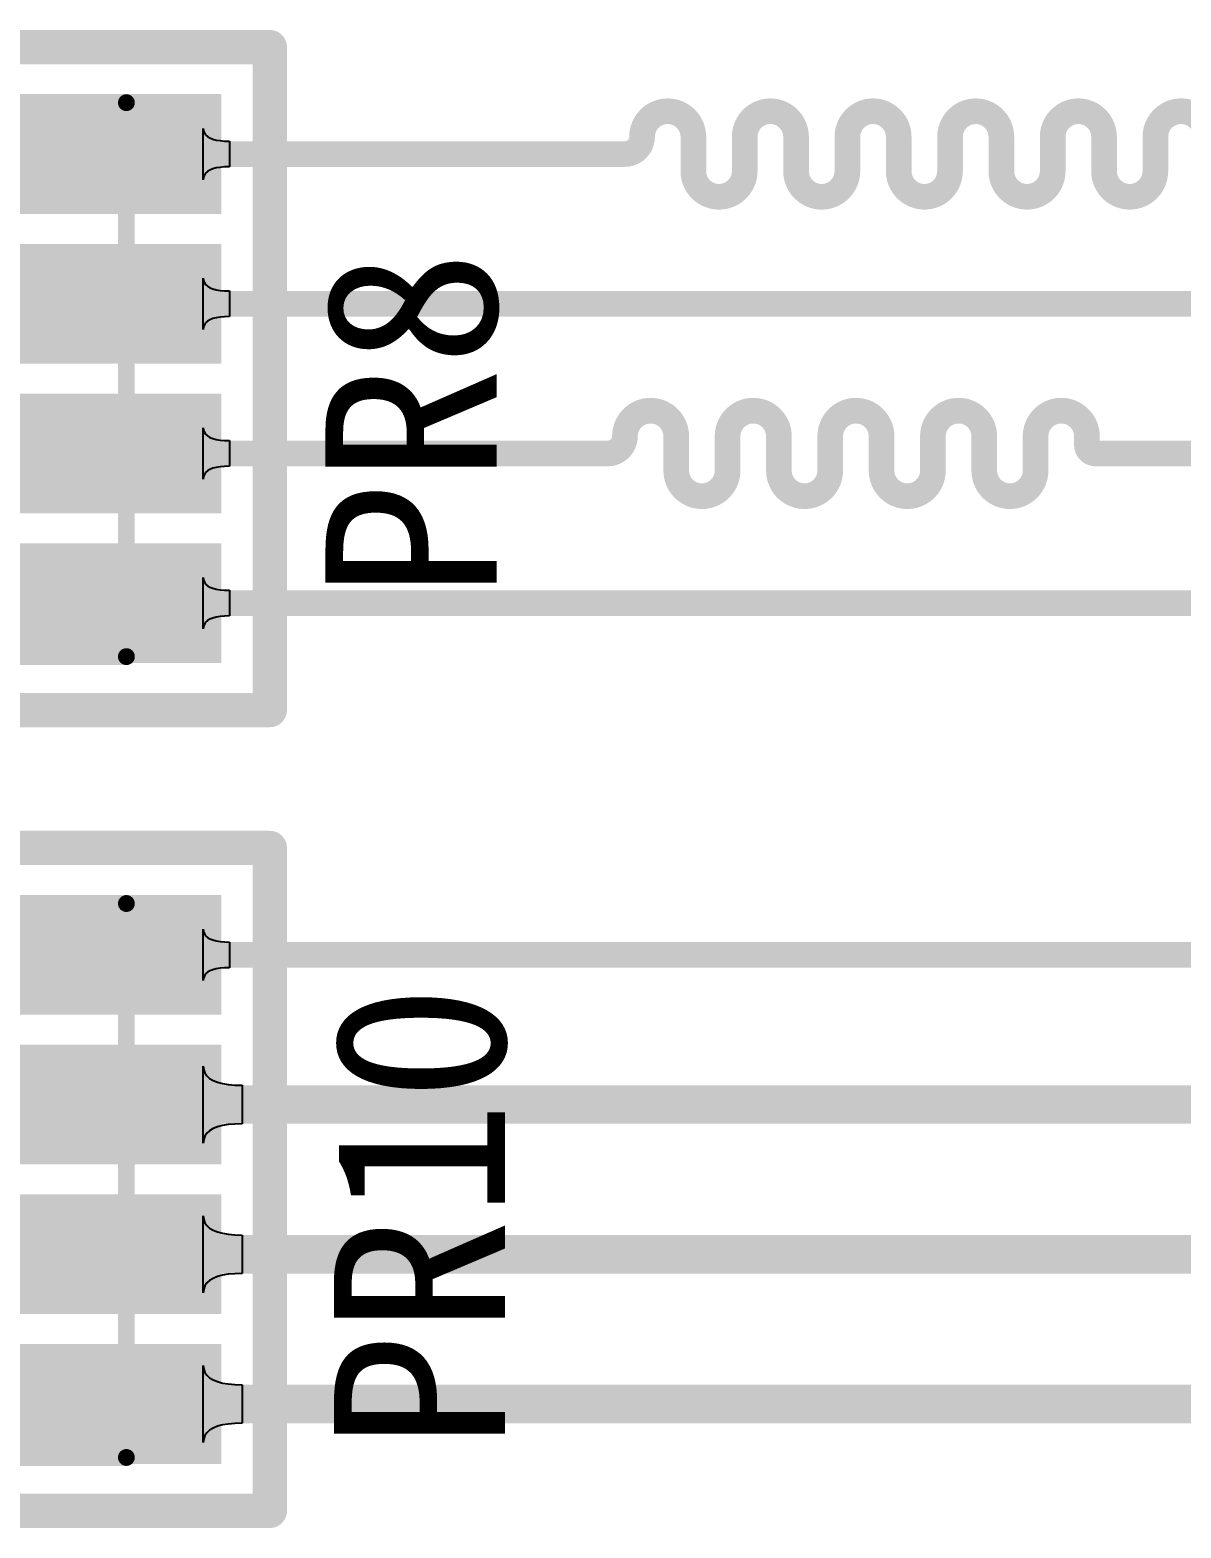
# Model space of a CAD drawing. Extents: x 75 to 173, y 40 to 188.
# Drawn here: x 98.9 to 105.73, y 122.56 to 131.46 of the extents above; entities that cross this region are included whole.
import ezdxf

# ---------------------------------------------------------------- set-up
doc = ezdxf.new("R2010")
doc.units = 0
doc.header["$MEASUREMENT"] = 0
doc.layers.get('0').update_dxf_attribs({"linetype": 'CONTINUOUS'})
for name, color, linetype in [('MECHANICAL13', 56, 'CONTINUOUS'), ('TopLayer', 1, 'CONTINUOUS'), ('TOPOVERLAY', 2, 'CONTINUOUS'), ('TOPPASTE', 8, 'CONTINUOUS'), ('TOPSOLDER', 216, 'CONTINUOUS')]:
    doc.layers.add(name, color=color, linetype=linetype)

# ---------------------------------------------------------------- blocks, each defined once
blk = doc.blocks.new('PR4_0603_2')
at = {"layer": 'MECHANICAL13', "const_width": 0.1}
for points in [[(1.651, 0.85008), (-1.6383, 0.85008)], [(-1.6383, -0.84992), (-1.6383, 0.85008)], [(1.651, -0.84992), (1.651, 0.85008)], [(1.651, -0.84992), (-1.6383, -0.84992)]]:
    blk.add_lwpolyline(points, dxfattribs=at)
at = {"layer": 'MECHANICAL13', "const_width": 0.05}
for points in [[(-1.663299, 0.85008, 1), (-1.613301, 0.85008, 1)], [(-1.663299, 0.85008, 1), (-1.613301, 0.85008, 1)], [(1.626001, 0.85008, 1), (1.675999, 0.85008, 1)], [(1.626001, 0.85008, 1), (1.675999, 0.85008, 1)], [(-1.663299, -0.84992, 1), (-1.613301, -0.84992, 1)], [(-1.663299, -0.84992, 1), (-1.613301, -0.84992, 1)], [(1.626001, -0.84992, 1), (1.675999, -0.84992, 1)], [(1.626001, -0.84992, 1), (1.675999, -0.84992, 1)]]:
    blk.add_lwpolyline(points, format="xyb", close=True, dxfattribs=at)
at = {"layer": 'TOPOVERLAY', "const_width": 0.2032}
for points in [[(1.9685, 1.7018), (-1.9685, 1.7018)], [(-1.9685, -1.7018), (-1.9685, 1.7018)], [(1.9685, -1.7018), (1.9685, 1.7018)], [(1.9685, -1.7018), (-1.9685, -1.7018)]]:
    blk.add_lwpolyline(points, dxfattribs=at)
at = {"layer": 'TOPOVERLAY', "const_width": 0.1016}
for points in [[(-2.0193, 1.7018, 1), (-1.9177, 1.7018, 1)], [(-2.0193, 1.7018, 1), (-1.9177, 1.7018, 1)], [(1.9177, 1.7018, 1), (2.0193, 1.7018, 1)], [(1.9177, 1.7018, 1), (2.0193, 1.7018, 1)], [(-2.0193, -1.7018, 1), (-1.9177, -1.7018, 1)], [(-2.0193, -1.7018, 1), (-1.9177, -1.7018, 1)], [(1.9177, -1.7018, 1), (2.0193, -1.7018, 1)], [(1.9177, -1.7018, 1), (2.0193, -1.7018, 1)]]:
    blk.add_lwpolyline(points, format="xyb", close=True, dxfattribs=at)
at = {"layer": 'TOPPASTE'}
for points in [[(-1.0795, 0.312804), (-1.0795, 1.312802), (-1.5875, 0.312804), (-1.5875, 1.312802)], [(-0.1905, 0.312801), (-0.1905, 1.312799), (-0.6985, 0.312801), (-0.6985, 1.312799)], [(0.6985, 0.312801), (0.6985, 1.312799), (0.1905, 0.312801), (0.1905, 1.312799)], [(1.587503, 0.312801), (1.587503, 1.312799), (1.079503, 0.312801), (1.079503, 1.312799)], [(-1.0795, -1.312799), (-1.0795, -0.312801), (-1.5875, -1.312799), (-1.5875, -0.312801)], [(-0.1905, -1.312799), (-0.1905, -0.312801), (-0.6985, -1.312799), (-0.6985, -0.312801)], [(0.6985, -1.312799), (0.6985, -0.312801), (0.1905, -1.312799), (0.1905, -0.312801)], [(1.5875, -1.312799), (1.5875, -0.312801), (1.0795, -1.312799), (1.0795, -0.312801)]]:
    blk.add_solid(points, dxfattribs=at)
at = {"layer": 'TOPSOLDER'}
for points in [[(-0.9779, 0.211204), (-0.9779, 1.414402), (-1.6891, 0.211204), (-1.6891, 1.414402)], [(-0.0889, 0.211201), (-0.0889, 1.414399), (-0.8001, 0.211201), (-0.8001, 1.414399)], [(0.8001, 0.211201), (0.8001, 1.414399), (0.0889, 0.211201), (0.0889, 1.414399)], [(1.689103, 0.211201), (1.689103, 1.414399), (0.977903, 0.211201), (0.977903, 1.414399)], [(-0.9779, -1.414399), (-0.9779, -0.211201), (-1.6891, -1.414399), (-1.6891, -0.211201)], [(-0.0889, -1.414399), (-0.0889, -0.211201), (-0.8001, -1.414399), (-0.8001, -0.211201)], [(0.8001, -1.414399), (0.8001, -0.211201), (0.0889, -1.414399), (0.0889, -0.211201)], [(1.6891, -1.414399), (1.6891, -0.211201), (0.9779, -1.414399), (0.9779, -0.211201)]]:
    blk.add_solid(points, dxfattribs=at)
blk = doc.blocks.new('PR4_0603_4')
at = {"layer": 'MECHANICAL13', "const_width": 0.1}
for points in [[(1.651, 0.85008), (-1.6383, 0.85008)], [(-1.6383, -0.84992), (-1.6383, 0.85008)], [(1.651, -0.84992), (1.651, 0.85008)], [(1.651, -0.84992), (-1.6383, -0.84992)]]:
    blk.add_lwpolyline(points, dxfattribs=at)
at = {"layer": 'MECHANICAL13', "const_width": 0.05}
for points in [[(-1.663299, 0.85008, 1), (-1.613301, 0.85008, 1)], [(-1.663299, 0.85008, 1), (-1.613301, 0.85008, 1)], [(1.626001, 0.85008, 1), (1.675999, 0.85008, 1)], [(1.626001, 0.85008, 1), (1.675999, 0.85008, 1)], [(-1.663299, -0.84992, 1), (-1.613301, -0.84992, 1)], [(-1.663299, -0.84992, 1), (-1.613301, -0.84992, 1)], [(1.626001, -0.84992, 1), (1.675999, -0.84992, 1)], [(1.626001, -0.84992, 1), (1.675999, -0.84992, 1)]]:
    blk.add_lwpolyline(points, format="xyb", close=True, dxfattribs=at)
at = {"layer": 'TOPOVERLAY', "const_width": 0.2032}
for points in [[(1.9685, 1.7018), (-1.9685, 1.7018)], [(-1.9685, -1.7018), (-1.9685, 1.7018)], [(1.9685, -1.7018), (1.9685, 1.7018)], [(1.9685, -1.7018), (-1.9685, -1.7018)]]:
    blk.add_lwpolyline(points, dxfattribs=at)
at = {"layer": 'TOPOVERLAY', "const_width": 0.1016}
for points in [[(-2.0193, 1.7018, 1), (-1.9177, 1.7018, 1)], [(-2.0193, 1.7018, 1), (-1.9177, 1.7018, 1)], [(1.9177, 1.7018, 1), (2.0193, 1.7018, 1)], [(1.9177, 1.7018, 1), (2.0193, 1.7018, 1)], [(-2.0193, -1.7018, 1), (-1.9177, -1.7018, 1)], [(-2.0193, -1.7018, 1), (-1.9177, -1.7018, 1)], [(1.9177, -1.7018, 1), (2.0193, -1.7018, 1)], [(1.9177, -1.7018, 1), (2.0193, -1.7018, 1)]]:
    blk.add_lwpolyline(points, format="xyb", close=True, dxfattribs=at)
at = {"layer": 'TOPPASTE'}
for points in [[(-1.0795, 0.312804), (-1.0795, 1.312802), (-1.5875, 0.312804), (-1.5875, 1.312802)], [(-0.1905, 0.312801), (-0.1905, 1.312799), (-0.6985, 0.312801), (-0.6985, 1.312799)], [(0.6985, 0.312801), (0.6985, 1.312799), (0.1905, 0.312801), (0.1905, 1.312799)], [(1.587503, 0.312801), (1.587503, 1.312799), (1.079503, 0.312801), (1.079503, 1.312799)], [(-1.0795, -1.312799), (-1.0795, -0.312801), (-1.5875, -1.312799), (-1.5875, -0.312801)], [(-0.1905, -1.312799), (-0.1905, -0.312801), (-0.6985, -1.312799), (-0.6985, -0.312801)], [(0.6985, -1.312799), (0.6985, -0.312801), (0.1905, -1.312799), (0.1905, -0.312801)], [(1.5875, -1.312799), (1.5875, -0.312801), (1.0795, -1.312799), (1.0795, -0.312801)]]:
    blk.add_solid(points, dxfattribs=at)
at = {"layer": 'TOPSOLDER'}
for points in [[(-0.9779, 0.211204), (-0.9779, 1.414402), (-1.6891, 0.211204), (-1.6891, 1.414402)], [(-0.0889, 0.211201), (-0.0889, 1.414399), (-0.8001, 0.211201), (-0.8001, 1.414399)], [(0.8001, 0.211201), (0.8001, 1.414399), (0.0889, 0.211201), (0.0889, 1.414399)], [(1.689103, 0.211201), (1.689103, 1.414399), (0.977903, 0.211201), (0.977903, 1.414399)], [(-0.9779, -1.414399), (-0.9779, -0.211201), (-1.6891, -1.414399), (-1.6891, -0.211201)], [(-0.0889, -1.414399), (-0.0889, -0.211201), (-0.8001, -1.414399), (-0.8001, -0.211201)], [(0.8001, -1.414399), (0.8001, -0.211201), (0.0889, -1.414399), (0.0889, -0.211201)], [(1.6891, -1.414399), (1.6891, -0.211201), (0.9779, -1.414399), (0.9779, -0.211201)]]:
    blk.add_solid(points, dxfattribs=at)

msp = doc.modelspace()

# ---------------------------------------------------------------- linework, layer by layer
at = {"layer": 'TopLayer'}
for p, q in [((99.92876, 130.56977), (99.92876, 130.87457)), ((99.92876, 130.87457), (99.93032, 130.86009)), ((99.93032, 130.86009), (99.93498, 130.84713)), ((99.93498, 130.84713), (99.94275, 130.8357)), ((99.94275, 130.8357), (99.95363, 130.8258)), ((99.95363, 130.8258), (99.96762, 130.81742)), ((99.96762, 130.81742), (99.98472, 130.81056)), ((99.98472, 130.81056), (100.00493, 130.80522)), ((100.00493, 130.80522), (100.02825, 130.80141)), ((100.02825, 130.80141), (100.05467, 130.79913)), ((100.05467, 130.79913), (100.08421, 130.79837)), ((100.08421, 130.79837), (100.08421, 130.64597)), ((99.93498, 130.5972), (99.93032, 130.58424)), ((99.94275, 130.60863), (99.93498, 130.5972)), ((99.95363, 130.61853), (99.94275, 130.60863)), ((99.96762, 130.62692), (99.95363, 130.61853)), ((99.98472, 130.63377), (99.96762, 130.62692)), ((100.00493, 130.63911), (99.98472, 130.63377)), ((100.02825, 130.64292), (100.00493, 130.63911)), ((100.05467, 130.6452), (100.02825, 130.64292)), ((100.08421, 130.64597), (100.05467, 130.6452)), ((99.93032, 130.58424), (99.92876, 130.56977)), ((99.92876, 129.68077), (99.92876, 129.98557)), ((99.92876, 129.98557), (99.93031, 129.97109)), ((99.93031, 129.97109), (99.93498, 129.95813)), ((99.93498, 129.95813), (99.94275, 129.9467)), ((99.94275, 129.9467), (99.95363, 129.9368)), ((99.95363, 129.9368), (99.96762, 129.92842)), ((99.96762, 129.92842), (99.98472, 129.92156)), ((99.98472, 129.92156), (100.00493, 129.91622)), ((100.00493, 129.91622), (100.02825, 129.91241)), ((100.02825, 129.91241), (100.05467, 129.91013)), ((100.05467, 129.91013), (100.08421, 129.90937)), ((100.08421, 129.90937), (100.08421, 129.75697)), ((99.93498, 129.7082), (99.93031, 129.69524)), ((99.94275, 129.71963), (99.93498, 129.7082)), ((99.95363, 129.72953), (99.94275, 129.71963)), ((99.96762, 129.73792), (99.95363, 129.72953)), ((99.98472, 129.74477), (99.96762, 129.73792)), ((100.00493, 129.75011), (99.98472, 129.74477)), ((100.02825, 129.75392), (100.00493, 129.75011)), ((100.05467, 129.7562), (100.02825, 129.75392)), ((100.08421, 129.75697), (100.05467, 129.7562)), ((99.93031, 129.69524), (99.92876, 129.68077)), ((99.92876, 128.79177), (99.92876, 129.09657)), ((99.92876, 129.09657), (99.93031, 129.08209)), ((99.93031, 129.08209), (99.93498, 129.06913)), ((99.93498, 129.06913), (99.94275, 129.0577)), ((99.94275, 129.0577), (99.95363, 129.0478)), ((99.95363, 129.0478), (99.96762, 129.03942)), ((99.96762, 129.03942), (99.98472, 129.03256)), ((99.98472, 129.03256), (100.00493, 129.02722)), ((100.00493, 129.02722), (100.02825, 129.02341)), ((100.02825, 129.02341), (100.05467, 129.02113)), ((100.05467, 129.02113), (100.08421, 129.02037)), ((100.08421, 129.02037), (100.08421, 128.86797)), ((99.93498, 128.8192), (99.93031, 128.80624)), ((99.94275, 128.83063), (99.93498, 128.8192)), ((99.95363, 128.84053), (99.94275, 128.83063)), ((99.96762, 128.84892), (99.95363, 128.84053)), ((99.98472, 128.85577), (99.96762, 128.84892)), ((100.00493, 128.86111), (99.98472, 128.85577)), ((100.02825, 128.86492), (100.00493, 128.86111)), ((100.05467, 128.8672), (100.02825, 128.86492)), ((100.08421, 128.86797), (100.05467, 128.8672)), ((99.93031, 128.80624), (99.92876, 128.79177)), ((99.92876, 127.90276), (99.92876, 128.20756)), ((99.92876, 128.20756), (99.93031, 128.19308)), ((99.93031, 128.19308), (99.93498, 128.18013)), ((99.93498, 128.18013), (99.94275, 128.1687)), ((99.94275, 128.1687), (99.95363, 128.15879)), ((99.95363, 128.15879), (99.96762, 128.15041)), ((99.96762, 128.15041), (99.98472, 128.14355)), ((99.98472, 128.14355), (100.00493, 128.13822)), ((100.00493, 128.13822), (100.02825, 128.13441)), ((100.02825, 128.13441), (100.05467, 128.13212)), ((100.05467, 128.13212), (100.08421, 128.13136)), ((100.08421, 128.13136), (100.08421, 127.97896)), ((99.93498, 127.93019), (99.93031, 127.91724)), ((99.94275, 127.94162), (99.93498, 127.93019)), ((99.95363, 127.95153), (99.94275, 127.94162)), ((99.96762, 127.95991), (99.95363, 127.95153)), ((99.98472, 127.96677), (99.96762, 127.95991)), ((100.00493, 127.9721), (99.98472, 127.96677)), ((100.02825, 127.97591), (100.00493, 127.9721)), ((100.05467, 127.9782), (100.02825, 127.97591)), ((100.08421, 127.97896), (100.05467, 127.9782)), ((99.93031, 127.91724), (99.92876, 127.90276)), ((99.92876, 125.81432), (99.92876, 126.11912)), ((99.92876, 126.11912), (99.93032, 126.10464)), ((99.93032, 126.10464), (99.93498, 126.09169)), ((99.93498, 126.09169), (99.94275, 126.08026)), ((99.94275, 126.08026), (99.95363, 126.07035)), ((99.95363, 126.07035), (99.96762, 126.06197)), ((99.96762, 126.06197), (99.98472, 126.05511)), ((99.98472, 126.05511), (100.00493, 126.04978)), ((100.00493, 126.04978), (100.02825, 126.04597)), ((100.02825, 126.04597), (100.05467, 126.04368)), ((100.05467, 126.04368), (100.08421, 126.04292)), ((100.08421, 126.04292), (100.08421, 125.89052)), ((99.98472, 125.87833), (99.96762, 125.87147)), ((100.00493, 125.88366), (99.98472, 125.87833)), ((100.02825, 125.88747), (100.00493, 125.88366)), ((100.05467, 125.88976), (100.02825, 125.88747)), ((100.08421, 125.89052), (100.05467, 125.88976)), ((99.93032, 125.8288), (99.92876, 125.81432)), ((99.93498, 125.84175), (99.93032, 125.8288)), ((99.94275, 125.85318), (99.93498, 125.84175)), ((99.95363, 125.86309), (99.94275, 125.85318)), ((99.96762, 125.87147), (99.95363, 125.86309)), ((99.92876, 124.84912), (99.92876, 125.30632)), ((99.92876, 125.30632), (99.93108, 125.2846)), ((99.93108, 125.2846), (99.93802, 125.26517)), ((99.93802, 125.26517), (99.94961, 125.24803)), ((99.94961, 125.24803), (99.96582, 125.23317)), ((99.96582, 125.23317), (99.98667, 125.22059)), ((99.98667, 125.22059), (100.01215, 125.21031)), ((100.01215, 125.21031), (100.04227, 125.20231)), ((100.04227, 125.20231), (100.07701, 125.19659)), ((100.07701, 125.19659), (100.11639, 125.19316)), ((100.11639, 125.19316), (100.16041, 125.19202)), ((100.16041, 125.19202), (100.16041, 124.96342)), ((99.94961, 124.90741), (99.93802, 124.89027)), ((99.96582, 124.92227), (99.94961, 124.90741)), ((99.98667, 124.93484), (99.96582, 124.92227)), ((100.01215, 124.94513), (99.98667, 124.93484)), ((100.04227, 124.95313), (100.01215, 124.94513)), ((100.07701, 124.95885), (100.04227, 124.95313)), ((100.11639, 124.96228), (100.07701, 124.95885)), ((100.16041, 124.96342), (100.11639, 124.96228)), ((99.93108, 124.87084), (99.92876, 124.84912)), ((99.93802, 124.89027), (99.93108, 124.87084)), ((99.92876, 123.96012), (99.92876, 124.41732)), ((99.92876, 124.41732), (99.93108, 124.3956)), ((99.93108, 124.3956), (99.93802, 124.37617)), ((99.93802, 124.37617), (99.94961, 124.35903)), ((99.94961, 124.35903), (99.96582, 124.34417)), ((99.96582, 124.34417), (99.98667, 124.33159)), ((99.98667, 124.33159), (100.01215, 124.32131)), ((100.01215, 124.32131), (100.04227, 124.31331)), ((100.04227, 124.31331), (100.07701, 124.30759)), ((100.07701, 124.30759), (100.11639, 124.30416)), ((100.11639, 124.30416), (100.16041, 124.30302)), ((100.16041, 124.30302), (100.16041, 124.07442)), ((99.94961, 124.01841), (99.93802, 124.00127)), ((99.96582, 124.03327), (99.94961, 124.01841)), ((99.98667, 124.04584), (99.96582, 124.03327)), ((100.01215, 124.05613), (99.98667, 124.04584)), ((100.04227, 124.06413), (100.01215, 124.05613)), ((100.07701, 124.06985), (100.04227, 124.06413)), ((100.11639, 124.07328), (100.07701, 124.06985)), ((100.16041, 124.07442), (100.11639, 124.07328)), ((99.93108, 123.98184), (99.92876, 123.96012)), ((99.93802, 124.00127), (99.93108, 123.98184)), ((99.92876, 123.07112), (99.92876, 123.52832)), ((99.92876, 123.52832), (99.93108, 123.5066)), ((99.93108, 123.5066), (99.93802, 123.48717)), ((99.93802, 123.48717), (99.94961, 123.47002)), ((99.94961, 123.47002), (99.96582, 123.45516)), ((99.96582, 123.45516), (99.98667, 123.44259)), ((99.98667, 123.44259), (100.01215, 123.4323)), ((100.01215, 123.4323), (100.04227, 123.4243)), ((100.04227, 123.4243), (100.07701, 123.41859)), ((100.07701, 123.41859), (100.11639, 123.41516)), ((100.11639, 123.41516), (100.16041, 123.41402)), ((100.16041, 123.41402), (100.16041, 123.18542)), ((99.94961, 123.12941), (99.93802, 123.11226)), ((99.96582, 123.14427), (99.94961, 123.12941)), ((99.98667, 123.15684), (99.96582, 123.14427)), ((100.01215, 123.16713), (99.98667, 123.15684)), ((100.04227, 123.17513), (100.01215, 123.16713)), ((100.07701, 123.18084), (100.04227, 123.17513)), ((100.11639, 123.18427), (100.07701, 123.18084)), ((100.16041, 123.18542), (100.11639, 123.18427)), ((99.93108, 123.09283), (99.92876, 123.07112)), ((99.93802, 123.11226), (99.93108, 123.09283))]:
    msp.add_line(p, q, dxfattribs=at)
at = {"layer": 'TopLayer', "const_width": 0.1524}
for points in [[(102.53366, 130.82377, -0.4142136), (102.68606, 130.97617)], [(102.68606, 130.97617, -0.4142136), (102.83846, 130.82377)], [(103.14326, 130.82377, -0.4142136), (103.29566, 130.97617)], [(103.29566, 130.97617, -0.4142136), (103.44806, 130.82377)], [(103.75286, 130.82377, -0.4142136), (103.90526, 130.97617)], [(103.90526, 130.97617, -0.4142136), (104.05766, 130.82377)], [(104.36246, 130.82377, -0.4142136), (104.51486, 130.97617)], [(104.51486, 130.97617, -0.4142136), (104.66726, 130.82377)], [(104.97206, 130.82377, -0.4142136), (105.12446, 130.97617)], [(105.12446, 130.97617, -0.4142136), (105.27686, 130.82377)], [(105.58166, 130.82377, -0.4142136), (105.73406, 130.97617)], [(105.73406, 130.97617, -0.4142136), (105.88646, 130.82377)], [(102.53366, 130.82377, -0.4142136), (102.43206, 130.72217)], [(102.99086, 130.46817, -0.4142136), (102.83846, 130.62057)], [(103.14326, 130.62057, -0.4142136), (102.99086, 130.46817)], [(103.60046, 130.46817, -0.4142136), (103.44806, 130.62057)], [(103.75286, 130.62057, -0.4142136), (103.60046, 130.46817)], [(104.21006, 130.46817, -0.4142136), (104.05766, 130.62057)], [(104.36246, 130.62057, -0.4142136), (104.21006, 130.46817)], [(104.81966, 130.46817, -0.4142136), (104.66726, 130.62057)], [(104.97206, 130.62057, -0.4142136), (104.81966, 130.46817)], [(105.42926, 130.46817, -0.4142136), (105.27686, 130.62057)], [(105.58166, 130.62057, -0.4142136), (105.42926, 130.46817)], [(102.43206, 129.04577, -0.4142136), (102.58446, 129.19817)], [(102.58446, 129.19817, -0.4142136), (102.73686, 129.04577)], [(103.04166, 129.04577, -0.4142136), (103.19406, 129.19817)], [(103.19406, 129.19817, -0.4142136), (103.34646, 129.04577)], [(103.65126, 129.04577, -0.4142136), (103.80366, 129.19817)], [(103.80366, 129.19817, -0.4142136), (103.95606, 129.04577)], [(104.26086, 129.04577, -0.4142136), (104.41326, 129.19817)], [(104.41326, 129.19817, -0.4142136), (104.56566, 129.04577)], [(104.87046, 129.04577, -0.4142136), (105.02286, 129.19817)], [(105.02286, 129.19817, -0.4142136), (105.17526, 129.04577)], [(102.43206, 129.04577, -0.4142136), (102.33046, 128.94417)], [(105.22606, 128.94417, -0.4142136), (105.17526, 128.99497)], [(102.88926, 128.69017, -0.4142136), (102.73686, 128.84257)], [(103.04166, 128.84257, -0.4142136), (102.88926, 128.69017)], [(103.49886, 128.69017, -0.4142136), (103.34646, 128.84257)], [(103.65126, 128.84257, -0.4142136), (103.49886, 128.69017)], [(104.10846, 128.69017, -0.4142136), (103.95606, 128.84257)], [(104.26086, 128.84257, -0.4142136), (104.10846, 128.69017)], [(104.71806, 128.69017, -0.4142136), (104.56566, 128.84257)], [(104.87046, 128.84257, -0.4142136), (104.71806, 128.69017)]]:
    msp.add_lwpolyline(points, format="xyb", dxfattribs=at)
at = {"layer": 'TopLayer'}
for points, const_width in [([(102.64796, 130.97617, 1), (102.72416, 130.97617, 1)], 0.0762), ([(102.64796, 130.97617, 1), (102.72416, 130.97617, 1)], 0.0762), ([(103.25756, 130.97617, 1), (103.33376, 130.97617, 1)], 0.0762), ([(103.25756, 130.97617, 1), (103.33376, 130.97617, 1)], 0.0762), ([(103.86716, 130.97617, 1), (103.94336, 130.97617, 1)], 0.0762), ([(103.86716, 130.97617, 1), (103.94336, 130.97617, 1)], 0.0762), ([(104.47676, 130.97617, 1), (104.55296, 130.97617, 1)], 0.0762), ([(104.47676, 130.97617, 1), (104.55296, 130.97617, 1)], 0.0762), ([(105.08636, 130.97617, 1), (105.16256, 130.97617, 1)], 0.0762), ([(105.08636, 130.97617, 1), (105.16256, 130.97617, 1)], 0.0762), ([(105.69596, 130.97617, 1), (105.77216, 130.97617, 1)], 0.0762), ([(105.69596, 130.97617, 1), (105.77216, 130.97617, 1)], 0.0762), ([(102.49556, 130.82377, 1), (102.57176, 130.82377, 1)], 0.0762), ([(102.49556, 130.82377, 1), (102.57176, 130.82377, 1)], 0.0762), ([(102.80036, 130.82377, 1), (102.87656, 130.82377, 1)], 0.0762), ([(102.80036, 130.82377, 1), (102.87656, 130.82377, 1)], 0.0762), ([(103.10516, 130.82377, 1), (103.18136, 130.82377, 1)], 0.0762), ([(103.10516, 130.82377, 1), (103.18136, 130.82377, 1)], 0.0762), ([(103.40996, 130.82377, 1), (103.48616, 130.82377, 1)], 0.0762), ([(103.40996, 130.82377, 1), (103.48616, 130.82377, 1)], 0.0762), ([(103.71476, 130.82377, 1), (103.79096, 130.82377, 1)], 0.0762), ([(103.71476, 130.82377, 1), (103.79096, 130.82377, 1)], 0.0762), ([(104.01956, 130.82377, 1), (104.09576, 130.82377, 1)], 0.0762), ([(104.01956, 130.82377, 1), (104.09576, 130.82377, 1)], 0.0762), ([(104.32436, 130.82377, 1), (104.40056, 130.82377, 1)], 0.0762), ([(104.32436, 130.82377, 1), (104.40056, 130.82377, 1)], 0.0762), ([(104.62916, 130.82377, 1), (104.70536, 130.82377, 1)], 0.0762), ([(104.62916, 130.82377, 1), (104.70536, 130.82377, 1)], 0.0762), ([(104.93396, 130.82377, 1), (105.01016, 130.82377, 1)], 0.0762), ([(104.93396, 130.82377, 1), (105.01016, 130.82377, 1)], 0.0762), ([(105.23876, 130.82377, 1), (105.31496, 130.82377, 1)], 0.0762), ([(105.23876, 130.82377, 1), (105.31496, 130.82377, 1)], 0.0762), ([(105.54356, 130.82377, 1), (105.61976, 130.82377, 1)], 0.0762), ([(105.54356, 130.82377, 1), (105.61976, 130.82377, 1)], 0.0762), ([(99.39676, 130.72217, 1), (99.47296, 130.72217, 1)], 0.0762), ([(102.34316, 130.72217, 1), (102.41936, 130.72217, 1)], 0.0762), ([(102.34316, 130.72217, 1), (102.41936, 130.72217, 1)], 0.0762), ([(102.39396, 130.72217, 1), (102.47016, 130.72217, 1)], 0.0762), ([(102.39396, 130.72217, 1), (102.47016, 130.72217, 1)], 0.0762), ([(102.80036, 130.72217, 1), (102.87656, 130.72217, 1)], 0.0762), ([(102.80036, 130.72217, 1), (102.87656, 130.72217, 1)], 0.0762), ([(103.10516, 130.72217, 1), (103.18136, 130.72217, 1)], 0.0762), ([(103.10516, 130.72217, 1), (103.18136, 130.72217, 1)], 0.0762), ([(103.40996, 130.72217, 1), (103.48616, 130.72217, 1)], 0.0762), ([(103.40996, 130.72217, 1), (103.48616, 130.72217, 1)], 0.0762), ([(103.71476, 130.72217, 1), (103.79096, 130.72217, 1)], 0.0762), ([(103.71476, 130.72217, 1), (103.79096, 130.72217, 1)], 0.0762), ([(104.01956, 130.72217, 1), (104.09576, 130.72217, 1)], 0.0762), ([(104.01956, 130.72217, 1), (104.09576, 130.72217, 1)], 0.0762), ([(104.32436, 130.72217, 1), (104.40056, 130.72217, 1)], 0.0762), ([(104.32436, 130.72217, 1), (104.40056, 130.72217, 1)], 0.0762), ([(104.62916, 130.72217, 1), (104.70536, 130.72217, 1)], 0.0762), ([(104.62916, 130.72217, 1), (104.70536, 130.72217, 1)], 0.0762), ([(104.93396, 130.72217, 1), (105.01016, 130.72217, 1)], 0.0762), ([(104.93396, 130.72217, 1), (105.01016, 130.72217, 1)], 0.0762), ([(105.23876, 130.72217, 1), (105.31496, 130.72217, 1)], 0.0762), ([(105.23876, 130.72217, 1), (105.31496, 130.72217, 1)], 0.0762), ([(105.54356, 130.72217, 1), (105.61976, 130.72217, 1)], 0.0762), ([(105.54356, 130.72217, 1), (105.61976, 130.72217, 1)], 0.0762), ([(102.80036, 130.62057, 1), (102.87656, 130.62057, 1)], 0.0762), ([(102.80036, 130.62057, 1), (102.87656, 130.62057, 1)], 0.0762), ([(103.10516, 130.62057, 1), (103.18136, 130.62057, 1)], 0.0762), ([(103.10516, 130.62057, 1), (103.18136, 130.62057, 1)], 0.0762), ([(103.40996, 130.62057, 1), (103.48616, 130.62057, 1)], 0.0762), ([(103.40996, 130.62057, 1), (103.48616, 130.62057, 1)], 0.0762), ([(103.71476, 130.62057, 1), (103.79096, 130.62057, 1)], 0.0762), ([(103.71476, 130.62057, 1), (103.79096, 130.62057, 1)], 0.0762), ([(104.01956, 130.62057, 1), (104.09576, 130.62057, 1)], 0.0762), ([(104.01956, 130.62057, 1), (104.09576, 130.62057, 1)], 0.0762), ([(104.32436, 130.62057, 1), (104.40056, 130.62057, 1)], 0.0762), ([(104.32436, 130.62057, 1), (104.40056, 130.62057, 1)], 0.0762), ([(104.62916, 130.62057, 1), (104.70536, 130.62057, 1)], 0.0762), ([(104.62916, 130.62057, 1), (104.70536, 130.62057, 1)], 0.0762), ([(104.93396, 130.62057, 1), (105.01016, 130.62057, 1)], 0.0762), ([(104.93396, 130.62057, 1), (105.01016, 130.62057, 1)], 0.0762), ([(105.23876, 130.62057, 1), (105.31496, 130.62057, 1)], 0.0762), ([(105.23876, 130.62057, 1), (105.31496, 130.62057, 1)], 0.0762), ([(105.54356, 130.62057, 1), (105.61976, 130.62057, 1)], 0.0762), ([(105.54356, 130.62057, 1), (105.61976, 130.62057, 1)], 0.0762), ([(102.95276, 130.46817, 1), (103.02896, 130.46817, 1)], 0.0762), ([(102.95276, 130.46817, 1), (103.02896, 130.46817, 1)], 0.0762), ([(103.56236, 130.46817, 1), (103.63856, 130.46817, 1)], 0.0762), ([(103.56236, 130.46817, 1), (103.63856, 130.46817, 1)], 0.0762), ([(104.17196, 130.46817, 1), (104.24816, 130.46817, 1)], 0.0762), ([(104.17196, 130.46817, 1), (104.24816, 130.46817, 1)], 0.0762), ([(104.78156, 130.46817, 1), (104.85776, 130.46817, 1)], 0.0762), ([(104.78156, 130.46817, 1), (104.85776, 130.46817, 1)], 0.0762), ([(105.39116, 130.46817, 1), (105.46736, 130.46817, 1)], 0.0762), ([(105.39116, 130.46817, 1), (105.46736, 130.46817, 1)], 0.0762), ([(99.39676, 129.83317, 1), (99.47296, 129.83317, 1)], 0.0762), ([(102.54636, 129.19817, 1), (102.62256, 129.19817, 1)], 0.0762), ([(102.54636, 129.19817, 1), (102.62256, 129.19817, 1)], 0.0762), ([(103.15596, 129.19817, 1), (103.23216, 129.19817, 1)], 0.0762), ([(103.15596, 129.19817, 1), (103.23216, 129.19817, 1)], 0.0762), ([(103.76556, 129.19817, 1), (103.84176, 129.19817, 1)], 0.0762), ([(103.76556, 129.19817, 1), (103.84176, 129.19817, 1)], 0.0762), ([(104.37516, 129.19817, 1), (104.45136, 129.19817, 1)], 0.0762), ([(104.37516, 129.19817, 1), (104.45136, 129.19817, 1)], 0.0762), ([(104.98476, 129.19817, 1), (105.06096, 129.19817, 1)], 0.0762), ([(104.98476, 129.19817, 1), (105.06096, 129.19817, 1)], 0.0762), ([(102.39396, 129.04577, 1), (102.47016, 129.04577, 1)], 0.0762), ([(102.39396, 129.04577, 1), (102.47016, 129.04577, 1)], 0.0762), ([(102.69876, 129.04577, 1), (102.77496, 129.04577, 1)], 0.0762), ([(102.69876, 129.04577, 1), (102.77496, 129.04577, 1)], 0.0762), ([(103.00356, 129.04577, 1), (103.07976, 129.04577, 1)], 0.0762), ([(103.00356, 129.04577, 1), (103.07976, 129.04577, 1)], 0.0762), ([(103.30836, 129.04577, 1), (103.38456, 129.04577, 1)], 0.0762), ([(103.30836, 129.04577, 1), (103.38456, 129.04577, 1)], 0.0762), ([(103.61316, 129.04577, 1), (103.68936, 129.04577, 1)], 0.0762), ([(103.61316, 129.04577, 1), (103.68936, 129.04577, 1)], 0.0762), ([(103.91796, 129.04577, 1), (103.99416, 129.04577, 1)], 0.0762), ([(103.91796, 129.04577, 1), (103.99416, 129.04577, 1)], 0.0762), ([(104.22276, 129.04577, 1), (104.29896, 129.04577, 1)], 0.0762), ([(104.22276, 129.04577, 1), (104.29896, 129.04577, 1)], 0.0762), ([(104.52756, 129.04577, 1), (104.60376, 129.04577, 1)], 0.0762), ([(104.52756, 129.04577, 1), (104.60376, 129.04577, 1)], 0.0762), ([(104.83236, 129.04577, 1), (104.90856, 129.04577, 1)], 0.0762), ([(104.83236, 129.04577, 1), (104.90856, 129.04577, 1)], 0.0762), ([(105.13716, 129.04577, 1), (105.21336, 129.04577, 1)], 0.0762), ([(105.13716, 129.04577, 1), (105.21336, 129.04577, 1)], 0.0762), ([(99.39676, 128.94417, 1), (99.47296, 128.94417, 1)], 0.0762), ([(102.24156, 128.94417, 1), (102.31776, 128.94417, 1)], 0.0762), ([(102.24156, 128.94417, 1), (102.31776, 128.94417, 1)], 0.0762), ([(102.29236, 128.94417, 1), (102.36856, 128.94417, 1)], 0.0762), ([(102.29236, 128.94417, 1), (102.36856, 128.94417, 1)], 0.0762), ([(102.69876, 128.94417, 1), (102.77496, 128.94417, 1)], 0.0762), ([(102.69876, 128.94417, 1), (102.77496, 128.94417, 1)], 0.0762), ([(103.00356, 128.94417, 1), (103.07976, 128.94417, 1)], 0.0762), ([(103.00356, 128.94417, 1), (103.07976, 128.94417, 1)], 0.0762), ([(103.30836, 128.94417, 1), (103.38456, 128.94417, 1)], 0.0762), ([(103.30836, 128.94417, 1), (103.38456, 128.94417, 1)], 0.0762), ([(103.61316, 128.94417, 1), (103.68936, 128.94417, 1)], 0.0762), ([(103.61316, 128.94417, 1), (103.68936, 128.94417, 1)], 0.0762), ([(103.91796, 128.94417, 1), (103.99416, 128.94417, 1)], 0.0762), ([(103.91796, 128.94417, 1), (103.99416, 128.94417, 1)], 0.0762), ([(104.22276, 128.94417, 1), (104.29896, 128.94417, 1)], 0.0762), ([(104.22276, 128.94417, 1), (104.29896, 128.94417, 1)], 0.0762), ([(104.52756, 128.94417, 1), (104.60376, 128.94417, 1)], 0.0762), ([(104.52756, 128.94417, 1), (104.60376, 128.94417, 1)], 0.0762), ([(104.83236, 128.94417, 1), (104.90856, 128.94417, 1)], 0.0762), ([(104.83236, 128.94417, 1), (104.90856, 128.94417, 1)], 0.0762), ([(105.13716, 128.99497, 1), (105.21336, 128.99497, 1)], 0.0762), ([(105.13716, 128.99497, 1), (105.21336, 128.99497, 1)], 0.0762), ([(105.18796, 128.94417, 1), (105.26416, 128.94417, 1)], 0.0762), ([(105.18796, 128.94417, 1), (105.26416, 128.94417, 1)], 0.0762), ([(102.69876, 128.84257, 1), (102.77496, 128.84257, 1)], 0.0762), ([(102.69876, 128.84257, 1), (102.77496, 128.84257, 1)], 0.0762), ([(103.00356, 128.84257, 1), (103.07976, 128.84257, 1)], 0.0762), ([(103.00356, 128.84257, 1), (103.07976, 128.84257, 1)], 0.0762), ([(103.30836, 128.84257, 1), (103.38456, 128.84257, 1)], 0.0762), ([(103.30836, 128.84257, 1), (103.38456, 128.84257, 1)], 0.0762), ([(103.61316, 128.84257, 1), (103.68936, 128.84257, 1)], 0.0762), ([(103.61316, 128.84257, 1), (103.68936, 128.84257, 1)], 0.0762), ([(103.91796, 128.84257, 1), (103.99416, 128.84257, 1)], 0.0762), ([(103.91796, 128.84257, 1), (103.99416, 128.84257, 1)], 0.0762), ([(104.22276, 128.84257, 1), (104.29896, 128.84257, 1)], 0.0762), ([(104.22276, 128.84257, 1), (104.29896, 128.84257, 1)], 0.0762), ([(104.52756, 128.84257, 1), (104.60376, 128.84257, 1)], 0.0762), ([(104.52756, 128.84257, 1), (104.60376, 128.84257, 1)], 0.0762), ([(104.83236, 128.84257, 1), (104.90856, 128.84257, 1)], 0.0762), ([(104.83236, 128.84257, 1), (104.90856, 128.84257, 1)], 0.0762), ([(102.85116, 128.69017, 1), (102.92736, 128.69017, 1)], 0.0762), ([(102.85116, 128.69017, 1), (102.92736, 128.69017, 1)], 0.0762), ([(103.46076, 128.69017, 1), (103.53696, 128.69017, 1)], 0.0762), ([(103.46076, 128.69017, 1), (103.53696, 128.69017, 1)], 0.0762), ([(104.07036, 128.69017, 1), (104.14656, 128.69017, 1)], 0.0762), ([(104.07036, 128.69017, 1), (104.14656, 128.69017, 1)], 0.0762), ([(104.67996, 128.69017, 1), (104.75616, 128.69017, 1)], 0.0762), ([(104.67996, 128.69017, 1), (104.75616, 128.69017, 1)], 0.0762), ([(99.39676, 128.05516, 1), (99.47296, 128.05516, 1)], 0.0762), ([(99.39676, 125.96672, 1), (99.47296, 125.96672, 1)], 0.0762), ([(99.37771, 125.07772, 1), (99.49201, 125.07772, 1)], 0.1143), ([(99.37771, 124.18872, 1), (99.49201, 124.18872, 1)], 0.1143), ([(99.37771, 123.29972, 1), (99.49201, 123.29972, 1)], 0.1143)]:
    msp.add_lwpolyline(points, format="xyb", close=True, dxfattribs=dict(at, const_width=const_width))
for points, const_width in [([(102.83846, 130.72217), (102.83846, 130.82377)], 0.1524), ([(103.14326, 130.72217), (103.14326, 130.82377)], 0.1524), ([(103.44806, 130.72217), (103.44806, 130.82377)], 0.1524), ([(103.75286, 130.72217), (103.75286, 130.82377)], 0.1524), ([(104.05766, 130.72217), (104.05766, 130.82377)], 0.1524), ([(104.36246, 130.72217), (104.36246, 130.82377)], 0.1524), ([(104.66726, 130.72217), (104.66726, 130.82377)], 0.1524), ([(104.97206, 130.72217), (104.97206, 130.82377)], 0.1524), ([(105.27686, 130.72217), (105.27686, 130.82377)], 0.1524), ([(105.58166, 130.72217), (105.58166, 130.82377)], 0.1524), ([(99.43486, 130.72217), (102.38126, 130.72217)], 0.1524), ([(102.38126, 130.72217), (102.43206, 130.72217)], 0.1524), ([(102.83846, 130.62057), (102.83846, 130.72217)], 0.1524), ([(103.14326, 130.62057), (103.14326, 130.72217)], 0.1524), ([(103.44806, 130.62057), (103.44806, 130.72217)], 0.1524), ([(103.75286, 130.62057), (103.75286, 130.72217)], 0.1524), ([(104.05766, 130.62057), (104.05766, 130.72217)], 0.1524), ([(104.36246, 130.62057), (104.36246, 130.72217)], 0.1524), ([(104.66726, 130.62057), (104.66726, 130.72217)], 0.1524), ([(104.97206, 130.62057), (104.97206, 130.72217)], 0.1524), ([(105.27686, 130.62057), (105.27686, 130.72217)], 0.1524), ([(105.58166, 130.62057), (105.58166, 130.72217)], 0.1524), ([(99.43486, 129.83317), (108.24866, 129.83317)], 0.1524), ([(102.73686, 128.94417), (102.73686, 129.04577)], 0.1524), ([(103.04166, 128.94417), (103.04166, 129.04577)], 0.1524), ([(103.34646, 128.94417), (103.34646, 129.04577)], 0.1524), ([(103.65126, 128.94417), (103.65126, 129.04577)], 0.1524), ([(103.95606, 128.94417), (103.95606, 129.04577)], 0.1524), ([(104.26086, 128.94417), (104.26086, 129.04577)], 0.1524), ([(104.56566, 128.94417), (104.56566, 129.04577)], 0.1524), ([(104.87046, 128.94417), (104.87046, 129.04577)], 0.1524), ([(105.17526, 128.99497), (105.17526, 129.04577)], 0.1524), ([(99.43486, 128.94417), (102.27966, 128.94417)], 0.1524), ([(102.27966, 128.94417), (102.33046, 128.94417)], 0.1524), ([(102.73686, 128.84257), (102.73686, 128.94417)], 0.1524), ([(103.04166, 128.84257), (103.04166, 128.94417)], 0.1524), ([(103.34646, 128.84257), (103.34646, 128.94417)], 0.1524), ([(103.65126, 128.84257), (103.65126, 128.94417)], 0.1524), ([(103.95606, 128.84257), (103.95606, 128.94417)], 0.1524), ([(104.26086, 128.84257), (104.26086, 128.94417)], 0.1524), ([(104.56566, 128.84257), (104.56566, 128.94417)], 0.1524), ([(104.87046, 128.84257), (104.87046, 128.94417)], 0.1524), ([(105.22606, 128.94417), (119.427, 128.94417)], 0.1524), ([(99.43486, 128.05516), (106.31826, 128.05516)], 0.1524), ([(99.43486, 125.96672), (118.90396, 125.96672)], 0.1524), ([(99.43486, 125.07772), (119.84376, 125.07772)], 0.2286), ([(99.43486, 124.18872), (121.01216, 124.18872)], 0.2286), ([(99.43486, 123.29972), (122.35835, 123.29972)], 0.2286)]:
    msp.add_lwpolyline(points, dxfattribs=dict(at, const_width=const_width))

# ---------------------------------------------------------------- block references
at = {"rotation": 270}
for name, p in [('PR4_0603_4', (98.62206, 129.38867)), ('PR4_0603_2', (98.62206, 124.63322))]:
    msp.add_blockref(name, p, dxfattribs=at)

# ---------------------------------------------------------------- texts
at = {"layer": 'TOPOVERLAY'}
for s, p in [('PR8', (101.67006, 128.07822)), ('PR10', (101.72086, 123.02362))]:
    msp.add_text(s, height=1.016, rotation=90, dxfattribs=at).set_placement(p)

doc.saveas('drawing.dxf')
